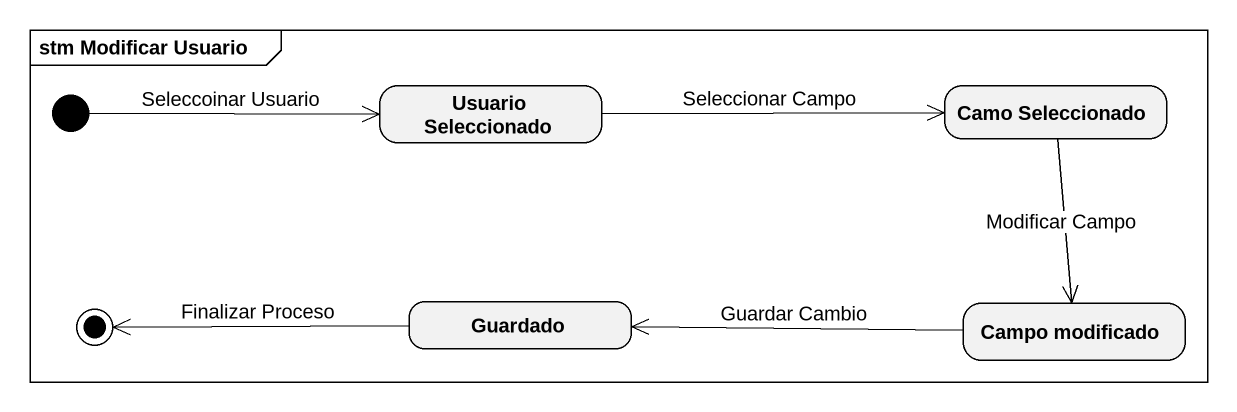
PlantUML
@startuml
mainframe stm Modificar Usuario
hide empty description
state "Usuario Seleccionado" as Usuario_Seleccionado
state "Camo Seleccionado" as Camo_Seleccionado
state Guardado
state "Campo modificado" as Campo_modificado
[*] -right-> Usuario_Seleccionado : Seleccoinar Usuario
Usuario_Seleccionado -right-> Camo_Seleccionado : Seleccionar Campo
Camo_Seleccionado --> Campo_modificado : Modificar Campo
Campo_modificado -left-> Guardado : Guardar Cambio
Guardado -left-> [*] : Finalizar Proceso
@enduml
